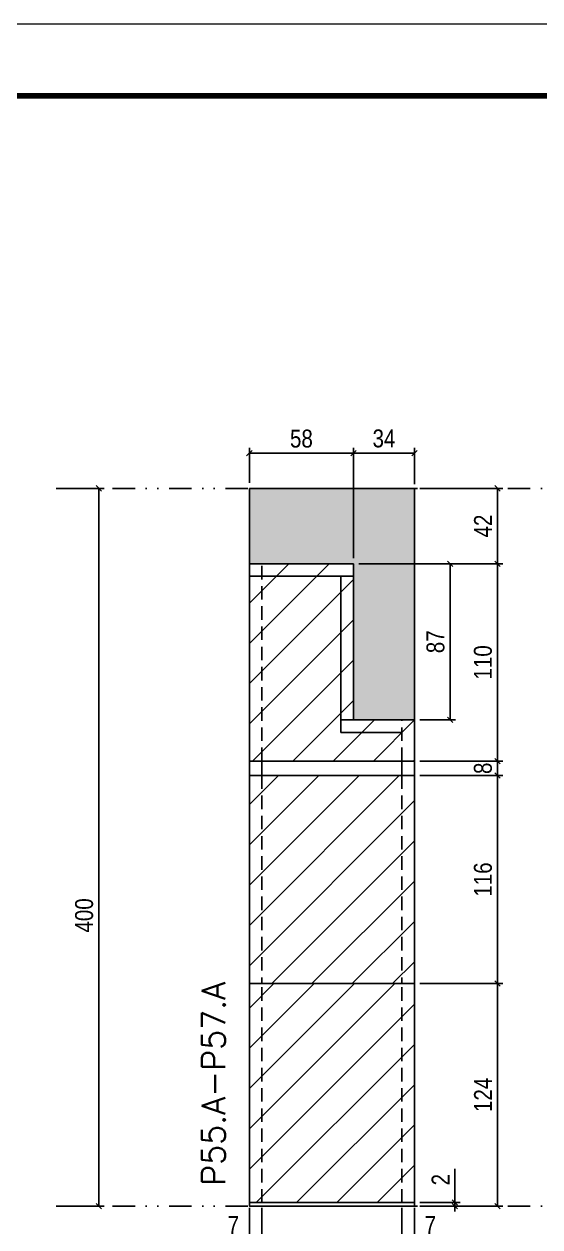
# Model space of a CAD drawing. Extents: x 28748 to 35002, y 14885 to 43501.
# Drawn here: x 29146 to 29433, y 32493 to 33164 of the extents above; entities that cross this region are included whole.
import ezdxf

# ---------------------------------------------------------------- set-up
doc = ezdxf.new("R2010")
doc.units = 0
for name, pattern in [('DASHED', [0.75, 0.5, -0.25]), ('DIVIDE2', [0.625, 0.25, -0.125, 0, -0.125, 0, -0.125]), ('HIDDEN', [0.375, 0.25, -0.125])]:
    doc.linetypes.add(name, pattern=pattern)
for name, color, linetype in [('COTA', 241, 'Continuous'), ('Nível', 160, 'Continuous'), ('Painéis', 200, 'Continuous'), ('SARR_2.2x7', 40, 'Continuous'), ('Sarrafo de Pressão', 42, 'HIDDEN')]:
    doc.layers.add(name, color=color, linetype=linetype)
for name, color, linetype, lineweight in [('Folhas', 255, 'Continuous', 9), ('Hachura', 251, 'Continuous', 9), ('SARRAFO DE PRESSAO', 251, 'DASHED', 9), ('Texto Seção', 7, 'Continuous', 15)]:
    doc.layers.add(name, color=color, linetype=linetype, lineweight=lineweight)
doc.styles.add('COTA TECNICA', font='techl___.ttf', dxfattribs={"height": 10})
doc.styles.add('COTA TECNICA-50', font='techl___.ttf', dxfattribs={"height": 10})
doc.styles.add('REGUA-120', font='ROMANS.shx', dxfattribs={"height": 15})
doc.dimstyles.new('COTA PAINEL-50', dxfattribs={"dimtxt": 10, "dimasz": 3, "dimexe": 3, "dimexo": 3, "dimgap": 3, "dimtad": 1, "dimdec": 1, "dimzin": 12, "dimdsep": 46, "dimtxsty": 'COTA TECNICA-50', "dimblk1": 'OBLIQUE', "dimblk2": 'OBLIQUE', "dimsah": 1, "dimcen": 0.9, "dimclrd": 4, "dimclre": 4, "dimclrt": 240, "dimadec": 1, "dimazin": 3, "dimtfac": 1, "dimtdec": 1, "dimtmove": 0, "dimatfit": 3, "dimfxl": 1, "dimtolj": 1, "dimtzin": 12, "dimarcsym": 0})
doc.dimstyles.new('PAINEL', dxfattribs={"dimtxt": 10, "dimasz": 3, "dimexe": 3, "dimexo": 3, "dimgap": 3, "dimtad": 1, "dimdec": 1, "dimzin": 12, "dimdsep": 46, "dimtxsty": 'COTA TECNICA', "dimblk1": 'OBLIQUE', "dimblk2": 'OBLIQUE', "dimsah": 1, "dimcen": 0.9, "dimclrd": 4, "dimclre": 4, "dimclrt": 240, "dimadec": 1, "dimazin": 3, "dimtfac": 1, "dimtdec": 1, "dimtmove": 0, "dimatfit": 3, "dimfxl": 1, "dimtolj": 1, "dimtzin": 12, "dimarcsym": 0})

# ---------------------------------------------------------------- blocks, each defined once
blk = doc.blocks.new('9999999999')
at = {"layer": 'Folhas'}
blk.add_lwpolyline([(98138.98, 34190.21), (99623.98, 34190.21), (99623.98, 35240.21), (98138.98, 35240.21)], close=True, dxfattribs=at)
at = {"layer": 'Folhas', "color": 30, "const_width": 3}
blk.add_lwpolyline([(98213.98, 34230.21), (99583.98, 34230.21), (99583.98, 35200.21), (98213.98, 35200.21)], close=True, dxfattribs=at)
blk = doc.blocks.new('_Oblique')
at = {"color": 0, "linetype": 'ByBlock', "lineweight": -2}
blk.add_line((-0.5, -0.5), (0.5, 0.5), dxfattribs=at)
blk = doc.blocks.new('*D1644')
at = {"layer": 'COTA', "color": 4, "linetype": 'ByBlock', "lineweight": -2, "transparency": 16777216}
for p, q in [((29166.65, 32904.85), (29190.36, 32904.85)), ((29187.36, 32904.85), (29187.36, 32504.85)), ((29166.65, 32504.85), (29190.36, 32504.85))]:
    blk.add_line(p, q, dxfattribs=at)
at = {"layer": 'Defpoints', "color": 0, "linetype": 'ByBlock', "transparency": 16777216}
for p in [(29163.65, 32904.85), (29163.65, 32504.85), (29187.36, 32504.85)]:
    blk.add_point(p, dxfattribs=at)
at = {"layer": 'COTA', "color": 4, "linetype": 'ByBlock', "lineweight": -2, "transparency": 16777216, "xscale": 3, "yscale": 3, "zscale": 3}
for p, rotation in [((29187.36, 32904.85), 90), ((29187.36, 32504.85), 270)]:
    blk.add_blockref('_Oblique', p, dxfattribs=dict(at, rotation=rotation))
at = {"layer": 'COTA', "color": 240, "linetype": 'ByBlock', "transparency": 16777216, "insert": (29179.26, 32666.85), "char_height": 10, "attachment_point": 5, "rotation": 90, "style": 'COTA TECNICA'}
blk.add_mtext('\\A1;400', dxfattribs=at)
blk = doc.blocks.new('*D718')
at = {"layer": 'COTA', "color": 4, "lineweight": -2, "transparency": 16777216}
for p, q in [((29271.26, 32503.85), (29271.26, 32449.68)), ((29363.26, 32503.85), (29363.26, 32449.68)), ((29271.26, 32452.68), (29363.26, 32452.68))]:
    blk.add_line(p, q, dxfattribs=at)
at = {"layer": 'Defpoints', "color": 0, "transparency": 16777216}
for p in [(29271.26, 32506.85), (29363.26, 32506.85), (29363.26, 32452.68)]:
    blk.add_point(p, dxfattribs=at)
at = {"layer": 'COTA', "color": 4, "lineweight": -2, "transparency": 16777216, "xscale": 3, "yscale": 3, "zscale": 3, "rotation": 180}
blk.add_blockref('_Oblique', (29271.26, 32452.68), dxfattribs=at)
at = {"layer": 'COTA', "color": 4, "lineweight": -2, "transparency": 16777216, "xscale": 3, "yscale": 3, "zscale": 3}
blk.add_blockref('_Oblique', (29363.26, 32452.68), dxfattribs=at)
at = {"layer": 'COTA', "color": 240, "transparency": 16777216, "insert": (29317.26, 32460.76), "char_height": 10, "attachment_point": 5, "style": 'COTA TECNICA'}
blk.add_mtext('\\A1;92', dxfattribs=at)
blk = doc.blocks.new('*D719')
at = {"layer": 'COTA', "color": 4, "lineweight": -2, "transparency": 16777216}
for p, q in [((29366.26, 32628.85), (29412.5, 32628.85)), ((29409.5, 32504.85), (29409.5, 32628.85)), ((29366.26, 32504.85), (29412.5, 32504.85))]:
    blk.add_line(p, q, dxfattribs=at)
at = {"layer": 'Defpoints', "color": 0, "transparency": 16777216}
for p in [(29363.26, 32628.85), (29409.5, 32628.85), (29363.26, 32504.85)]:
    blk.add_point(p, dxfattribs=at)
at = {"layer": 'COTA', "color": 4, "lineweight": -2, "transparency": 16777216, "xscale": 3, "yscale": 3, "zscale": 3}
for p, rotation in [((29409.5, 32628.85), 90), ((29409.5, 32504.85), 270)]:
    blk.add_blockref('_Oblique', p, dxfattribs=dict(at, rotation=rotation))
at = {"layer": 'COTA', "color": 240, "transparency": 16777216, "insert": (29401.43, 32566.85), "char_height": 10, "attachment_point": 5, "rotation": 90, "style": 'COTA TECNICA-50'}
blk.add_mtext('\\A1;124', dxfattribs=at)
blk = doc.blocks.new('*D720')
at = {"layer": 'COTA', "color": 4, "lineweight": -2, "transparency": 16777216}
for p, q in [((29385.79, 32506.85), (29385.79, 32525.65)), ((29366.26, 32506.85), (29388.79, 32506.85)), ((29366.26, 32504.85), (29388.79, 32504.85)), ((29385.79, 32504.85), (29385.79, 32506.85)), ((29385.79, 32504.85), (29385.79, 32501.85))]:
    blk.add_line(p, q, dxfattribs=at)
at = {"layer": 'Defpoints', "color": 0, "transparency": 16777216}
for p in [(29363.26, 32506.85), (29363.26, 32504.85), (29385.79, 32504.85)]:
    blk.add_point(p, dxfattribs=at)
at = {"layer": 'COTA', "color": 4, "lineweight": -2, "transparency": 16777216, "xscale": 3, "yscale": 3, "zscale": 3}
for p, rotation in [((29385.79, 32506.85), 270), ((29385.79, 32504.85), 90)]:
    blk.add_blockref('_Oblique', p, dxfattribs=dict(at, rotation=rotation))
at = {"layer": 'COTA', "color": 240, "transparency": 16777216, "insert": (29377.79, 32519.6), "char_height": 10, "attachment_point": 5, "rotation": 90, "style": 'COTA TECNICA-50'}
blk.add_mtext('\\A1;2', dxfattribs=at)
blk = doc.blocks.new('*D721')
at = {"layer": 'COTA', "color": 4, "lineweight": -2, "transparency": 16777216}
for p, q in [((29278.26, 32503.85), (29278.26, 32483.34)), ((29271.26, 32501.85), (29271.26, 32483.34)), ((29271.26, 32486.34), (29256.53, 32486.34)), ((29278.26, 32486.34), (29271.26, 32486.34))]:
    blk.add_line(p, q, dxfattribs=at)
at = {"layer": 'Defpoints', "color": 0, "transparency": 16777216}
for p in [(29271.26, 32504.85), (29278.26, 32506.85), (29271.26, 32486.34)]:
    blk.add_point(p, dxfattribs=at)
at = {"layer": 'COTA', "color": 4, "lineweight": -2, "transparency": 16777216, "xscale": 3, "yscale": 3, "zscale": 3, "rotation": 180}
blk.add_blockref('_Oblique', (29271.26, 32486.34), dxfattribs=at)
at = {"layer": 'COTA', "color": 4, "lineweight": -2, "transparency": 16777216, "xscale": 3, "yscale": 3, "zscale": 3}
blk.add_blockref('_Oblique', (29278.26, 32486.34), dxfattribs=at)
at = {"layer": 'COTA', "color": 240, "transparency": 16777216, "insert": (29262.39, 32494.41), "char_height": 10, "attachment_point": 5, "style": 'COTA TECNICA-50'}
blk.add_mtext('\\A1;7', dxfattribs=at)
blk = doc.blocks.new('*D722')
at = {"layer": 'COTA', "color": 4, "lineweight": -2, "transparency": 16777216}
for p, q in [((29356.26, 32503.85), (29356.26, 32483.34)), ((29363.26, 32501.85), (29363.26, 32483.34)), ((29356.26, 32486.34), (29363.26, 32486.34)), ((29363.26, 32486.34), (29377.99, 32486.34))]:
    blk.add_line(p, q, dxfattribs=at)
at = {"layer": 'Defpoints', "color": 0, "transparency": 16777216}
for p in [(29356.26, 32506.85), (29363.26, 32504.85), (29363.26, 32486.34)]:
    blk.add_point(p, dxfattribs=at)
at = {"layer": 'COTA', "color": 4, "lineweight": -2, "transparency": 16777216, "xscale": 3, "yscale": 3, "zscale": 3, "rotation": 180}
blk.add_blockref('_Oblique', (29356.26, 32486.34), dxfattribs=at)
at = {"layer": 'COTA', "color": 4, "lineweight": -2, "transparency": 16777216, "xscale": 3, "yscale": 3, "zscale": 3}
blk.add_blockref('_Oblique', (29363.26, 32486.34), dxfattribs=at)
at = {"layer": 'COTA', "color": 240, "transparency": 16777216, "insert": (29372.13, 32494.41), "char_height": 10, "attachment_point": 5, "style": 'COTA TECNICA-50'}
blk.add_mtext('\\A1;7', dxfattribs=at)
blk = doc.blocks.new('*D1264')
at = {"layer": 'COTA', "color": 4, "lineweight": -2, "transparency": 16777216}
for p, q in [((29332.26, 32862.85), (29412.5, 32862.85)), ((29409.5, 32862.85), (29409.5, 32752.85)), ((29366.26, 32752.85), (29412.5, 32752.85))]:
    blk.add_line(p, q, dxfattribs=at)
at = {"layer": 'Defpoints', "color": 0, "transparency": 16777216}
for p in [(29329.26, 32862.85), (29363.26, 32752.85), (29409.5, 32752.85)]:
    blk.add_point(p, dxfattribs=at)
at = {"layer": 'COTA', "color": 4, "lineweight": -2, "transparency": 16777216, "xscale": 3, "yscale": 3, "zscale": 3}
for p, rotation in [((29409.5, 32862.85), 90), ((29409.5, 32752.85), 270)]:
    blk.add_blockref('_Oblique', p, dxfattribs=dict(at, rotation=rotation))
at = {"layer": 'COTA', "color": 240, "transparency": 16777216, "insert": (29401.4, 32807.85), "char_height": 10, "attachment_point": 5, "rotation": 90, "style": 'COTA TECNICA-50'}
blk.add_mtext('\\A1;110', dxfattribs=at)
blk = doc.blocks.new('*D1265')
at = {"layer": 'COTA', "color": 4, "lineweight": -2, "transparency": 16777216}
for p, q in [((29329.26, 32865.85), (29329.26, 32927.39)), ((29363.26, 32907.12), (29363.26, 32927.39)), ((29329.26, 32924.39), (29363.26, 32924.39))]:
    blk.add_line(p, q, dxfattribs=at)
at = {"layer": 'Defpoints', "color": 0, "transparency": 16777216}
for p in [(29363.26, 32924.39), (29363.26, 32904.12), (29329.26, 32862.85)]:
    blk.add_point(p, dxfattribs=at)
at = {"layer": 'COTA', "color": 4, "lineweight": -2, "transparency": 16777216, "xscale": 3, "yscale": 3, "zscale": 3, "rotation": 180}
blk.add_blockref('_Oblique', (29329.26, 32924.39), dxfattribs=at)
at = {"layer": 'COTA', "color": 4, "lineweight": -2, "transparency": 16777216, "xscale": 3, "yscale": 3, "zscale": 3}
blk.add_blockref('_Oblique', (29363.26, 32924.39), dxfattribs=at)
at = {"layer": 'COTA', "color": 240, "transparency": 16777216, "insert": (29346.26, 32932.61), "char_height": 10, "attachment_point": 5, "style": 'COTA TECNICA-50'}
blk.add_mtext('\\A1;34', dxfattribs=at)
blk = doc.blocks.new('*D2108')
at = {"layer": 'COTA', "color": 4, "lineweight": -2, "transparency": 16777216}
for p, q in [((29366.26, 32904.85), (29412.5, 32904.85)), ((29409.5, 32862.85), (29409.5, 32904.85)), ((29332.26, 32862.85), (29412.5, 32862.85))]:
    blk.add_line(p, q, dxfattribs=at)
at = {"layer": 'Defpoints', "color": 0, "transparency": 16777216}
for p in [(29363.26, 32904.85), (29409.5, 32904.85), (29329.26, 32862.85)]:
    blk.add_point(p, dxfattribs=at)
at = {"layer": 'COTA', "color": 4, "lineweight": -2, "transparency": 16777216, "xscale": 3, "yscale": 3, "zscale": 3}
for p, rotation in [((29409.5, 32904.85), 90), ((29409.5, 32862.85), 270)]:
    blk.add_blockref('_Oblique', p, dxfattribs=dict(at, rotation=rotation))
at = {"layer": 'COTA', "color": 240, "transparency": 16777216, "insert": (29401.43, 32883.85), "char_height": 10, "attachment_point": 5, "rotation": 90, "style": 'COTA TECNICA'}
blk.add_mtext('\\A1;42', dxfattribs=at)
blk = doc.blocks.new('*D2109')
at = {"layer": 'COTA', "color": 4, "lineweight": -2, "transparency": 16777216}
for p, q in [((29271.26, 32907.85), (29271.26, 32927.39)), ((29329.26, 32865.85), (29329.26, 32927.39)), ((29271.26, 32924.39), (29329.26, 32924.39))]:
    blk.add_line(p, q, dxfattribs=at)
at = {"layer": 'Defpoints', "color": 0, "transparency": 16777216}
for p in [(29329.26, 32924.39), (29271.26, 32904.85), (29329.26, 32862.85)]:
    blk.add_point(p, dxfattribs=at)
at = {"layer": 'COTA', "color": 4, "lineweight": -2, "transparency": 16777216, "xscale": 3, "yscale": 3, "zscale": 3, "rotation": 180}
blk.add_blockref('_Oblique', (29271.26, 32924.39), dxfattribs=at)
at = {"layer": 'COTA', "color": 4, "lineweight": -2, "transparency": 16777216, "xscale": 3, "yscale": 3, "zscale": 3}
blk.add_blockref('_Oblique', (29329.26, 32924.39), dxfattribs=at)
at = {"layer": 'COTA', "color": 240, "transparency": 16777216, "insert": (29300.26, 32932.52), "char_height": 10, "attachment_point": 5, "style": 'COTA TECNICA'}
blk.add_mtext('\\A1;58', dxfattribs=at)
blk = doc.blocks.new('*D2438')
at = {"layer": 'COTA', "color": 4, "lineweight": -2, "transparency": 16777216}
for p, q in [((29366.26, 32744.85), (29412.5, 32744.85)), ((29409.5, 32744.85), (29409.5, 32628.85)), ((29366.26, 32628.85), (29412.5, 32628.85))]:
    blk.add_line(p, q, dxfattribs=at)
at = {"layer": 'Defpoints', "color": 0, "transparency": 16777216}
for p in [(29363.26, 32744.85), (29363.26, 32628.85), (29409.5, 32628.85)]:
    blk.add_point(p, dxfattribs=at)
at = {"layer": 'COTA', "color": 4, "lineweight": -2, "transparency": 16777216, "xscale": 3, "yscale": 3, "zscale": 3}
for p, rotation in [((29409.5, 32744.85), 90), ((29409.5, 32628.85), 270)]:
    blk.add_blockref('_Oblique', p, dxfattribs=dict(at, rotation=rotation))
at = {"layer": 'COTA', "color": 240, "transparency": 16777216, "insert": (29401.4, 32686.85), "char_height": 10, "attachment_point": 5, "rotation": 90, "style": 'COTA TECNICA'}
blk.add_mtext('\\A1;116', dxfattribs=at)
blk = doc.blocks.new('*D2439')
at = {"layer": 'COTA', "color": 4, "lineweight": -2, "transparency": 16777216}
for p, q in [((29332.26, 32862.85), (29386.07, 32862.85)), ((29383.07, 32862.85), (29383.07, 32775.85)), ((29366.26, 32775.85), (29386.07, 32775.85))]:
    blk.add_line(p, q, dxfattribs=at)
at = {"layer": 'Defpoints', "color": 0, "transparency": 16777216}
for p in [(29329.26, 32862.85), (29363.26, 32775.85), (29383.07, 32775.85)]:
    blk.add_point(p, dxfattribs=at)
at = {"layer": 'COTA', "color": 4, "lineweight": -2, "transparency": 16777216, "xscale": 3, "yscale": 3, "zscale": 3}
for p, rotation in [((29383.07, 32862.85), 90), ((29383.07, 32775.85), 270)]:
    blk.add_blockref('_Oblique', p, dxfattribs=dict(at, rotation=rotation))
at = {"layer": 'COTA', "color": 240, "transparency": 16777216, "insert": (29374.98, 32819.35), "char_height": 10, "attachment_point": 5, "rotation": 90, "style": 'COTA TECNICA'}
blk.add_mtext('\\A1;87', dxfattribs=at)
blk = doc.blocks.new('*D2610')
at = {"layer": 'COTA', "color": 4, "lineweight": -2, "transparency": 16777216}
for p, q in [((29366.26, 32752.85), (29412.5, 32752.85)), ((29409.5, 32744.85), (29409.5, 32752.85)), ((29366.26, 32744.85), (29412.5, 32744.85))]:
    blk.add_line(p, q, dxfattribs=at)
at = {"layer": 'Defpoints', "color": 0, "transparency": 16777216}
for p in [(29363.26, 32752.85), (29409.5, 32752.85), (29363.26, 32744.85)]:
    blk.add_point(p, dxfattribs=at)
at = {"layer": 'COTA', "color": 4, "lineweight": -2, "transparency": 16777216, "xscale": 3, "yscale": 3, "zscale": 3}
for p, rotation in [((29409.5, 32752.85), 90), ((29409.5, 32744.85), 270)]:
    blk.add_blockref('_Oblique', p, dxfattribs=dict(at, rotation=rotation))
at = {"layer": 'COTA', "color": 240, "transparency": 16777216, "insert": (29401.4, 32748.85), "char_height": 10, "attachment_point": 5, "rotation": 90, "style": 'COTA TECNICA'}
blk.add_mtext('\\A1;8', dxfattribs=at)

msp = doc.modelspace()

# ---------------------------------------------------------------- hatches: boundary and pattern name
at = {"layer": 'COTA', "linetype": 'ByBlock'}
h = msp.add_hatch(dxfattribs=at)
h.set_pattern_fill('AR-CONC', color=256, scale=0.03)
h.set_pattern_definition([(50, (0, 8), (5.46554007, -0.47817257), [0.5715, -6.2865]), (355, (0, 8), (-1.05730264, 5.73170536), [0.4572, -5.0292175]), (100.451445, (0.4555, 7.96), (4.4082374, 5.25353256), [0.48570026, -5.34270734]), (46.1842, (0, 9.524), (8.1323712, -1.2612698), [0.85725, -9.42975]), (96.635558, (0.678, 9.419), (7.122124, 7.4227837), [0.7285507, -8.0140682]), (351.184151, (0, 9.524), (7.122124, 7.4227837), [0.685799, -7.543792]), (21, (0.762, 9.143), (4.54843174, -3.06795595), [0.5715, -6.2865]), (326, (0.762, 9.143), (1.85406085, 5.525639), [0.4572, -5.0292]), (71.451445, (1.141, 8.8873), (6.4024926, 2.45768307), [0.48570026, -5.3426981]), (37.5, (0, 8), (0.0926581, 2.53665117), [0, -4.96824, 0, -5.1054, 0, -5.04825]), (7.5, (0, 8), (2.00458988, 3.00541724), [0, -2.91084, 0, -4.85394, 0, -1.92405]), (327.5, (-1.6993, 8), (4.067717855, -0.17186232), [0, -1.905, 0, -5.9436, 0, -7.8867]), (317.5, (-2.4613, 8), (4.44387544, 0.76279473), [0, -2.4765, 0, -3.94716, 0, -5.6007])])
h.paths.add_polyline_path([(29329.26, 32794.85), (29329.26, 32775.85), (29363.26, 32775.85), (29363.26, 32904.85), (29271.26, 32904.85), (29271.26, 32862.85), (29329.26, 32862.85)])
at = {"layer": 'Hachura'}
h = msp.add_hatch(dxfattribs=at)
h.set_pattern_fill('ANSI31', color=256, scale=5)
h.paths.add_polyline_path([(29329.26, 32862.85), (29271.26, 32862.85), (29271.26, 32794.85), (29271.26, 32752.85), (29363.26, 32752.85), (29363.26, 32775.85), (29329.26, 32775.85), (29329.26, 32794.85)])
at = {"layer": 'Hachura', "linetype": 'ByBlock'}
h = msp.add_hatch(dxfattribs=at)
h.set_pattern_fill('ANSI31', color=256, scale=5)
h.paths.add_polyline_path([(29363.26, 32744.85), (29329.26, 32744.85), (29271.26, 32744.85), (29271.26, 32628.85), (29363.26, 32628.85)])
h = msp.add_hatch(dxfattribs=at)
h.set_pattern_fill('ANSI31', color=256, scale=5)
h.set_pattern_definition([(45, (-101947.6, 1369.089), (-11.2253202, 11.2253202), [])])
h.paths.add_polyline_path([(29363.26, 32628.85), (29271.26, 32628.85), (29271.26, 32506.85), (29363.26, 32506.85)])

# ---------------------------------------------------------------- linework, layer by layer
at = {"layer": 'COTA', "linetype": 'ByBlock'}
for p, q in [((29271.26, 32904.85), (29363.26, 32904.85)), ((29271.26, 32862.85), (29271.26, 32904.85)), ((29363.26, 32904.85), (29363.26, 32775.85))]:
    msp.add_line(p, q, dxfattribs=at)
at = {"layer": 'Nível', "color": 4, "linetype": 'DIVIDE2', "ltscale": 50}
for p, q in [((29163.65, 32904.85), (30193.34, 32904.85)), ((29163.65, 32504.85), (30193.34, 32504.85))]:
    msp.add_line(p, q, dxfattribs=at)
at = {"layer": 'Painéis'}
for p, q in [((29329.26, 32862.85), (29271.26, 32862.85)), ((29271.26, 32794.85), (29271.26, 32862.85)), ((29329.26, 32794.85), (29329.26, 32862.85)), ((29271.26, 32752.85), (29271.26, 32794.85)), ((29329.26, 32775.85), (29329.26, 32794.85)), ((29329.26, 32775.85), (29363.26, 32775.85)), ((29363.26, 32775.85), (29363.26, 32752.85)), ((29363.26, 32752.85), (29271.26, 32752.85)), ((29271.26, 32744.85), (29271.26, 32752.85)), ((29363.26, 32744.85), (29363.26, 32752.85))]:
    msp.add_line(p, q, dxfattribs=at)
msp.add_lwpolyline([(29363.26, 32744.85), (29271.26, 32744.85), (29271.26, 32628.85), (29363.26, 32628.85), (29363.26, 32744.85)], dxfattribs=at)
for points in [[(29271.26, 32506.85), (29363.26, 32506.85), (29363.26, 32628.85), (29271.26, 32628.85)], [(29271.26, 32506.85), (29363.26, 32506.85), (29363.26, 32504.85), (29271.26, 32504.85)]]:
    msp.add_lwpolyline(points, close=True, dxfattribs=at)
at = {"layer": 'SARR_2.2x7'}
for p, q in [((29329.26, 32855.85), (29271.26, 32855.85)), ((29322.26, 32775.85), (29322.26, 32855.85)), ((29329.26, 32775.85), (29322.26, 32775.85)), ((29322.26, 32775.85), (29322.26, 32768.85)), ((29356.26, 32768.85), (29322.26, 32768.85))]:
    msp.add_line(p, q, dxfattribs=at)
at = {"layer": 'Sarrafo de Pressão', "ltscale": 30}
for p, q in [((29278.26, 32752.85), (29278.26, 32862.85)), ((29356.26, 32752.85), (29356.26, 32775.85)), ((29278.26, 32752.85), (29278.26, 32744.85)), ((29356.26, 32752.85), (29356.26, 32744.85)), ((29278.26, 32744.85), (29278.26, 32628.85)), ((29356.26, 32744.85), (29356.26, 32628.85)), ((29278.26, 32506.85), (29278.26, 32628.85)), ((29356.26, 32506.85), (29356.26, 32628.85))]:
    msp.add_line(p, q, dxfattribs=at)

# ---------------------------------------------------------------- block references
at = {"layer": 'SARRAFO DE PRESSAO', "color": 6, "linetype": 'ByBlock'}
msp.add_blockref('9999999999', (-69390.64, -2076.64), dxfattribs=at)

# ---------------------------------------------------------------- texts
at = {"layer": 'Texto Seção', "insert": (29257.79, 32516.1), "char_height": 13, "width": 285.3299, "attachment_point": 7, "rotation": 90, "style": 'REGUA-120'}
msp.add_mtext('P55.A-P57.A', dxfattribs=at)

# ---------------------------------------------------------------- dimensions: what is measured, and where the dimension line sits
at = {"layer": 'COTA'}
for base, p1, p2, dimstyle, picture, middle in [((29329.26, 32924.39), (29271.26, 32904.85), (29329.26, 32862.85), 'PAINEL', '*D2109', (29300.26, 32932.52)), ((29363.26, 32924.39), (29329.26, 32862.85), (29363.26, 32904.12), 'COTA PAINEL-50', '*D1265', (29346.26, 32932.61)), ((29363.26, 32486.34), (29356.26, 32506.85), (29363.26, 32504.85), 'COTA PAINEL-50', '*D722', (29372.13, 32494.41))]:
    dim = msp.add_linear_dim(base=base, p1=p1, p2=p2, dimstyle=dimstyle, dxfattribs=at)
    dim.commit()
    dim.dimension.update_dxf_attribs({"geometry": picture, "text_midpoint": middle})
at = {"layer": 'COTA', "linetype": 'ByBlock'}
dim = msp.add_linear_dim(base=(29187.36, 32504.85), p1=(29163.65, 32904.85), p2=(29163.65, 32504.85), angle=90, dimstyle='PAINEL', dxfattribs=at)
dim.commit()
dim.dimension.update_dxf_attribs({"geometry": '*D1644', "text_midpoint": (29187.36, 32666.85), "dimtype": 160})
at = {"layer": 'COTA'}
for base, p1, p2, angle, dimstyle, picture, middle in [((29409.5, 32904.85), (29329.26, 32862.85), (29363.26, 32904.85), 90, 'PAINEL', '*D2108', (29401.43, 32883.85)), ((29409.5, 32752.85), (29329.26, 32862.85), (29363.26, 32752.85), 90, 'COTA PAINEL-50', '*D1264', (29401.4, 32807.85)), ((29383.07, 32775.85), (29329.26, 32862.85), (29363.26, 32775.85), 90, 'PAINEL', '*D2439', (29374.98, 32819.35)), ((29409.5, 32628.85), (29363.26, 32744.85), (29363.26, 32628.85), 90, 'PAINEL', '*D2438', (29401.4, 32686.85)), ((29409.5, 32628.85), (29363.26, 32504.85), (29363.26, 32628.85), 90, 'COTA PAINEL-50', '*D719', (29401.43, 32566.85)), ((29271.26, 32486.34), (29278.26, 32506.85), (29271.26, 32504.85), 180, 'COTA PAINEL-50', '*D721', (29262.39, 32494.41))]:
    dim = msp.add_linear_dim(base=base, p1=p1, p2=p2, angle=angle, dimstyle=dimstyle, dxfattribs=at)
    dim.commit()
    dim.dimension.update_dxf_attribs({"geometry": picture, "text_midpoint": middle})
for base, p1, p2, dimstyle, picture, middle in [((29409.5, 32752.85), (29363.26, 32744.85), (29363.26, 32752.85), 'PAINEL', '*D2610', (29409.5, 32748.85)), ((29385.79, 32504.85), (29363.26, 32506.85), (29363.26, 32504.85), 'COTA PAINEL-50', '*D720', (29385.79, 32519.6))]:
    dim = msp.add_linear_dim(base=base, p1=p1, p2=p2, angle=90, dimstyle=dimstyle, dxfattribs=at)
    dim.commit()
    dim.dimension.update_dxf_attribs({"geometry": picture, "text_midpoint": middle, "dimtype": 160})
dim = msp.add_linear_dim(base=(29363.26, 32452.68), p1=(29271.26, 32506.85), p2=(29363.26, 32506.85), dimstyle='PAINEL', override={"dimarcsym": 2}, dxfattribs=at)
dim.commit()
dim.dimension.update_dxf_attribs({"geometry": '*D718', "text_midpoint": (29317.26, 32460.76)})

doc.saveas('drawing.dxf')
